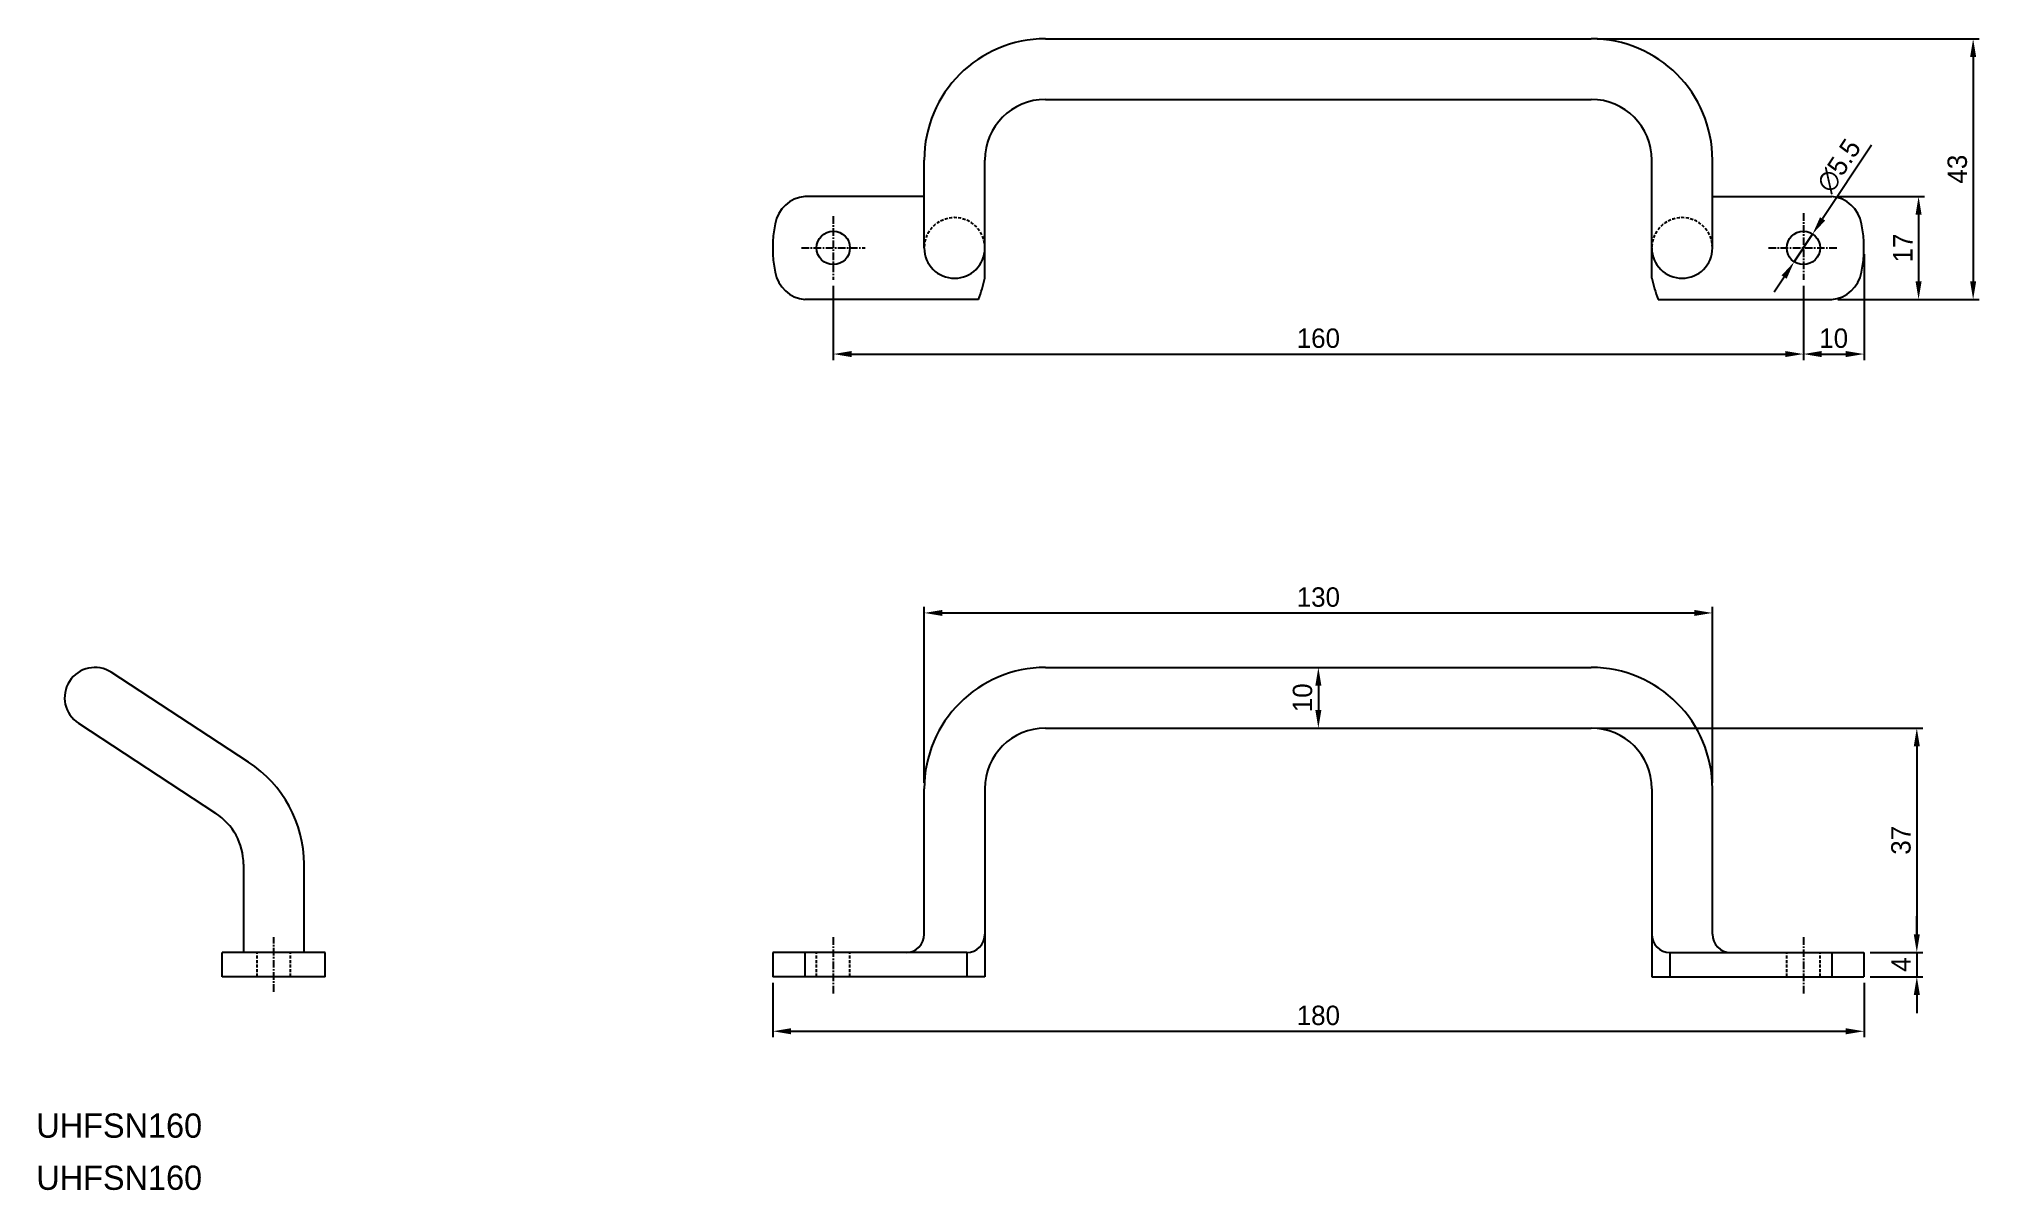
# Model space of a CAD drawing. Extents: x 0 to 320, y 0 to 190.
import ezdxf

# ---------------------------------------------------------------- set-up
doc = ezdxf.new("R2010")
doc.units = 0
doc.header["$MEASUREMENT"] = 0
doc.linetypes.add('CENTER', pattern=[2, 1.25, -0.25, 0.25, -0.25])
doc.linetypes.add('DASHED', pattern=[0.75, 0.5, -0.25])
doc.layers.get('0').update_dxf_attribs({"linetype": 'CONTINUOUS'})
doc.layers.get('DEFPOINTS').update_dxf_attribs({"linetype": 'CONTINUOUS'})
doc.layers.add('CENTER', color=1, linetype='CENTER')
doc.layers.add('SIZE', color=7, linetype='CONTINUOUS')
doc.dimstyles.new('MISUMI', dxfattribs={"dimtxt": 3.2, "dimasz": 3, "dimexe": 1, "dimexo": 1, "dimgap": 1, "dimtad": 1, "dimdec": 4, "dimdsep": 46, "dimtxsty": 'STANDARD', "dimcen": 0, "dimadec": 0, "dimazin": 0, "dimtfac": 0.6, "dimtdec": 4, "dimtix": 1, "dimtmove": 2, "dimatfit": 3, "dimfxl": 1, "dimtvp": 1, "dimtolj": 1, "dimarcsym": 0})

# ---------------------------------------------------------------- blocks, each defined once
blk = doc.blocks.new('*D13')
at = {"layer": 'DEFPOINTS', "color": 0, "linetype": 'Continuous'}
for p in [(121.46, 35.16), (301.46, 35.16), (301.46, 26.16)]:
    blk.add_point(p, dxfattribs=at)
at = {"layer": 'SIZE', "color": 0, "linetype": 'Continuous', "lineweight": -2}
for p, q in [((121.46, 34.16), (121.46, 25.16)), ((301.46, 34.16), (301.46, 25.16)), ((124.46, 26.16), (298.46, 26.16))]:
    blk.add_line(p, q, dxfattribs=at)
at = {"layer": 'SIZE', "color": 0, "linetype": 'Continuous'}
for points in [[(124.46, 26.66), (124.46, 25.66), (121.46, 26.16)], [(298.46, 26.66), (298.46, 25.66), (301.46, 26.16)]]:
    blk.add_solid(points, dxfattribs=at)
at = {"layer": 'SIZE', "color": 0, "linetype": 'Continuous', "insert": (211.46, 28.76), "char_height": 3.2, "attachment_point": 5}
blk.add_mtext('\\A1;180', dxfattribs=at)
blk = doc.blocks.new('*D14')
at = {"layer": 'DEFPOINTS', "color": 0, "linetype": 'Continuous'}
for p in [(276.46, 95.16), (146.46, 66.16), (276.46, 66.16)]:
    blk.add_point(p, dxfattribs=at)
at = {"layer": 'SIZE', "color": 0, "linetype": 'Continuous', "lineweight": -2}
for p, q in [((146.46, 67.16), (146.46, 96.16)), ((276.46, 67.16), (276.46, 96.16)), ((149.46, 95.16), (273.46, 95.16))]:
    blk.add_line(p, q, dxfattribs=at)
at = {"layer": 'SIZE', "color": 0, "linetype": 'Continuous'}
for points in [[(149.46, 95.66), (149.46, 94.66), (146.46, 95.16)], [(273.46, 95.66), (273.46, 94.66), (276.46, 95.16)]]:
    blk.add_solid(points, dxfattribs=at)
at = {"layer": 'SIZE', "color": 0, "linetype": 'Continuous', "insert": (211.46, 97.76), "char_height": 3.2, "attachment_point": 5}
blk.add_mtext('\\A1;130', dxfattribs=at)
blk = doc.blocks.new('*D15')
at = {"layer": 'DEFPOINTS', "color": 0, "linetype": 'Continuous'}
for p in [(186.46, 86.16), (211.46, 76.16), (211.46, 76.16)]:
    blk.add_point(p, dxfattribs=at)
at = {"layer": 'SIZE', "color": 0, "linetype": 'Continuous', "lineweight": -2}
for p, q in [((187.46, 86.16), (212.46, 86.16)), ((211.46, 83.16), (211.46, 79.16))]:
    blk.add_line(p, q, dxfattribs=at)
at = {"layer": 'SIZE', "color": 0, "linetype": 'Continuous'}
for points in [[(210.96, 83.16), (211.96, 83.16), (211.46, 86.16)], [(210.96, 79.16), (211.96, 79.16), (211.46, 76.16)]]:
    blk.add_solid(points, dxfattribs=at)
at = {"layer": 'SIZE', "color": 0, "linetype": 'Continuous', "insert": (208.86, 81.16), "char_height": 3.2, "attachment_point": 5, "rotation": 90}
blk.add_mtext('\\A1;10', dxfattribs=at)
blk = doc.blocks.new('*D16')
at = {"layer": 'DEFPOINTS', "color": 0, "linetype": 'Continuous'}
for p in [(256.46, 76.16), (301.46, 39.16), (310.17, 39.16)]:
    blk.add_point(p, dxfattribs=at)
at = {"layer": 'SIZE', "color": 0, "linetype": 'Continuous', "lineweight": -2}
for p, q in [((257.46, 76.16), (311.17, 76.16)), ((310.17, 73.16), (310.17, 42.16)), ((302.46, 39.16), (311.17, 39.16))]:
    blk.add_line(p, q, dxfattribs=at)
at = {"layer": 'SIZE', "color": 0, "linetype": 'Continuous'}
for points in [[(309.67, 73.16), (310.67, 73.16), (310.17, 76.16)], [(309.67, 42.16), (310.67, 42.16), (310.17, 39.16)]]:
    blk.add_solid(points, dxfattribs=at)
at = {"layer": 'SIZE', "color": 0, "linetype": 'Continuous', "insert": (307.57, 57.66), "char_height": 3.2, "attachment_point": 5, "rotation": 90}
blk.add_mtext('\\A1;37', dxfattribs=at)
blk = doc.blocks.new('*D17')
at = {"layer": 'DEFPOINTS', "color": 0, "linetype": 'Continuous'}
for p in [(301.46, 39.16), (301.46, 35.16), (310.17, 35.16)]:
    blk.add_point(p, dxfattribs=at)
at = {"layer": 'SIZE', "color": 0, "linetype": 'Continuous', "lineweight": -2}
for p, q in [((310.17, 42.16), (310.17, 45.16)), ((302.46, 39.16), (311.17, 39.16)), ((310.17, 39.16), (310.17, 35.16)), ((302.46, 35.16), (311.17, 35.16)), ((310.17, 32.16), (310.17, 29.16))]:
    blk.add_line(p, q, dxfattribs=at)
at = {"layer": 'SIZE', "color": 0, "linetype": 'Continuous'}
for points in [[(309.67, 42.16), (310.67, 42.16), (310.17, 39.16)], [(309.67, 32.16), (310.67, 32.16), (310.17, 35.16)]]:
    blk.add_solid(points, dxfattribs=at)
at = {"layer": 'SIZE', "color": 0, "linetype": 'Continuous', "insert": (307.57, 37.16), "char_height": 3.2, "attachment_point": 5, "rotation": 90}
blk.add_mtext('\\A1;4', dxfattribs=at)
blk = doc.blocks.new('*D18')
at = {"layer": 'DEFPOINTS', "color": 0, "linetype": 'Continuous'}
for p in [(131.46, 150.11), (291.46, 150.11), (291.46, 137.86)]:
    blk.add_point(p, dxfattribs=at)
at = {"layer": 'SIZE', "color": 0, "linetype": 'Continuous', "lineweight": -2}
for p, q in [((131.46, 149.11), (131.46, 136.86)), ((291.46, 149.11), (291.46, 136.86)), ((134.46, 137.86), (288.46, 137.86))]:
    blk.add_line(p, q, dxfattribs=at)
at = {"layer": 'SIZE', "color": 0, "linetype": 'Continuous'}
for points in [[(134.46, 138.36), (134.46, 137.36), (131.46, 137.86)], [(288.46, 138.36), (288.46, 137.36), (291.46, 137.86)]]:
    blk.add_solid(points, dxfattribs=at)
at = {"layer": 'SIZE', "color": 0, "linetype": 'Continuous', "insert": (211.46, 140.46), "char_height": 3.2, "attachment_point": 5}
blk.add_mtext('\\A1;160', dxfattribs=at)
blk = doc.blocks.new('*D19')
at = {"layer": 'DEFPOINTS', "color": 0, "linetype": 'Continuous'}
for p in [(296.15, 163.86), (296.15, 146.86), (310.46, 146.86)]:
    blk.add_point(p, dxfattribs=at)
at = {"layer": 'SIZE', "color": 0, "linetype": 'Continuous', "lineweight": -2}
for p, q in [((297.15, 163.86), (311.46, 163.86)), ((310.46, 160.86), (310.46, 149.86)), ((297.15, 146.86), (311.46, 146.86))]:
    blk.add_line(p, q, dxfattribs=at)
at = {"layer": 'SIZE', "color": 0, "linetype": 'Continuous'}
for points in [[(309.96, 160.86), (310.96, 160.86), (310.46, 163.86)], [(309.96, 149.86), (310.96, 149.86), (310.46, 146.86)]]:
    blk.add_solid(points, dxfattribs=at)
at = {"layer": 'SIZE', "color": 0, "linetype": 'Continuous', "insert": (307.86, 155.36), "char_height": 3.2, "attachment_point": 5, "rotation": 90}
blk.add_mtext('\\A1;17', dxfattribs=at)
blk = doc.blocks.new('*D20')
at = {"layer": 'DEFPOINTS', "color": 0, "linetype": 'Continuous'}
for p in [(256.46, 189.86), (296.15, 146.86), (319.46, 146.86)]:
    blk.add_point(p, dxfattribs=at)
at = {"layer": 'SIZE', "color": 0, "linetype": 'Continuous', "lineweight": -2}
for p, q in [((257.46, 189.86), (320.46, 189.86)), ((319.46, 186.86), (319.46, 149.86)), ((297.15, 146.86), (320.46, 146.86))]:
    blk.add_line(p, q, dxfattribs=at)
at = {"layer": 'SIZE', "color": 0, "linetype": 'Continuous'}
for points in [[(318.96, 186.86), (319.96, 186.86), (319.46, 189.86)], [(318.96, 149.86), (319.96, 149.86), (319.46, 146.86)]]:
    blk.add_solid(points, dxfattribs=at)
at = {"layer": 'SIZE', "color": 0, "linetype": 'Continuous', "insert": (316.86, 168.36), "char_height": 3.2, "attachment_point": 5, "rotation": 90}
blk.add_mtext('\\A1;43', dxfattribs=at)
blk = doc.blocks.new('*D21')
at = {"layer": 'DEFPOINTS', "color": 0, "linetype": 'Continuous'}
for p in [(301.46, 155.36), (291.46, 149.11), (301.46, 137.86)]:
    blk.add_point(p, dxfattribs=at)
at = {"layer": 'SIZE', "color": 0, "linetype": 'Continuous', "lineweight": -2}
for p, q in [((301.46, 154.36), (301.46, 136.86)), ((291.46, 148.11), (291.46, 136.86)), ((294.46, 137.86), (298.46, 137.86))]:
    blk.add_line(p, q, dxfattribs=at)
at = {"layer": 'SIZE', "color": 0, "linetype": 'Continuous'}
for points in [[(294.46, 138.36), (294.46, 137.36), (291.46, 137.86)], [(298.46, 138.36), (298.46, 137.36), (301.46, 137.86)]]:
    blk.add_solid(points, dxfattribs=at)
at = {"layer": 'SIZE', "color": 0, "linetype": 'Continuous', "insert": (296.46, 140.46), "char_height": 3.2, "attachment_point": 5}
blk.add_mtext('\\A1;10', dxfattribs=at)
blk = doc.blocks.new('*D22')
at = {"layer": 'DEFPOINTS', "color": 0, "linetype": 'Continuous'}
for p in [(292.97, 157.66), (289.94, 153.07)]:
    blk.add_point(p, dxfattribs=at)
at = {"layer": 'SIZE', "color": 0, "linetype": 'Continuous', "lineweight": -2}
for p, q in [((302.68, 172.34), (294.63, 160.16)), ((289.94, 153.07), (292.97, 157.66)), ((288.29, 150.57), (286.63, 148.06))]:
    blk.add_line(p, q, dxfattribs=at)
at = {"layer": 'SIZE', "color": 0, "linetype": 'Continuous'}
for points in [[(294.21, 160.43), (295.05, 159.88), (292.97, 157.66)], [(287.87, 150.84), (288.7, 150.29), (289.94, 153.07)]]:
    blk.add_solid(points, dxfattribs=at)
at = {"layer": 'SIZE', "color": 0, "linetype": 'Continuous', "insert": (297.32, 168.93), "char_height": 3.2, "attachment_point": 5, "rotation": 56.52}
blk.add_mtext('\\A1;∅5.5', dxfattribs=at)

msp = doc.modelspace()

# ---------------------------------------------------------------- linework, layer by layer
at = {"color": 7, "linetype": 'Continuous'}
for p, q in [((166.45769, 189.86261), (256.45769, 189.86261)), ((166.45769, 179.86261), (256.45769, 179.86261)), ((146.45769, 155.36261), (146.45769, 169.86261)), ((156.45769, 150.36261), (156.45769, 169.86261)), ((266.45769, 150.36261), (266.45769, 169.86261)), ((276.45769, 155.36261), (276.45769, 169.86261)), ((146.45769, 163.86261), (126.76075, 163.86261)), ((276.45769, 163.86261), (296.15463, 163.86261)), ((155.42308, 146.86261), (126.76075, 146.86261)), ((267.49231, 146.86261), (296.15463, 146.86261)), ((34.97963, 70.52597), (12.37325, 85.36716)), ((166.45769, 86.1602), (256.45769, 86.1602)), ((6.969, 76.95324), (29.57538, 62.11204)), ((166.45769, 76.1602), (256.45769, 76.1602)), ((146.45769, 42.1602), (146.45769, 66.1602)), ((156.45769, 66.1602), (156.45769, 35.1602)), ((266.45769, 66.1602), (266.45769, 35.1602)), ((276.45769, 42.1602), (276.45769, 66.1602)), ((34.17113, 53.69812), (34.17113, 39.1602)), ((44.17113, 39.1602), (44.17113, 53.69812)), ((47.67113, 39.1602), (30.67113, 39.1602)), ((30.67113, 35.1602), (30.67113, 39.1602)), ((47.67113, 35.1602), (47.67113, 39.1602)), ((121.45769, 39.1602), (121.45769, 35.1602)), ((153.45769, 39.1602), (121.45769, 39.1602)), ((126.76075, 39.1602), (126.76075, 35.1602)), ((153.45584, 39.1602), (153.45584, 35.1602)), ((269.45769, 39.1602), (301.45769, 39.1602)), ((269.45954, 39.1602), (269.45954, 35.1602)), ((296.15463, 39.1602), (296.15463, 35.1602)), ((301.45769, 39.1602), (301.45769, 35.1602)), ((47.67113, 35.1602), (30.67113, 35.1602)), ((156.45769, 35.1602), (121.45769, 35.1602)), ((266.45769, 35.1602), (301.45769, 35.1602))]:
    msp.add_line(p, q, dxfattribs=at)
at = {"color": 3, "linetype": 'DASHED'}
for p, q in [((36.42113, 35.1602), (36.42113, 39.1602)), ((41.92113, 35.1602), (41.92113, 39.1602)), ((128.70769, 35.1602), (128.70769, 39.1602)), ((134.20769, 35.1602), (134.20769, 39.1602)), ((288.70769, 35.1602), (288.70769, 39.1602)), ((294.20769, 35.1602), (294.20769, 39.1602))]:
    msp.add_line(p, q, dxfattribs=at)
at = {"color": 7, "linetype": 'Continuous'}
for centre in [(131.45769, 155.36261), (291.45769, 155.36261)]:
    msp.add_circle(centre, 2.75, dxfattribs=at)
for centre, radius, start, end in [((166.45769, 169.86261), 20, 90, 180), ((256.45769, 169.86261), 20, 0, 90), ((166.45769, 169.86261), 10, 90, 180), ((256.45769, 169.86261), 10, 0, 90), ((127.25014, 158.41316), 5.47138, 95.1317019, 170.0068927), ((295.66524, 158.41316), 5.47138, 9.9931073, 84.8682981), ((141.45769, 155.36261), 20, 168.463041, 191.536959), ((281.45769, 155.36261), 20, 348.463041, 11.536959), ((151.45769, 155.36261), 5, 180, 0), ((271.45769, 155.36261), 5, 180, 0), ((127.25014, 152.31205), 5.47138, 189.9931073, 264.8682981), ((295.66524, 152.31205), 5.47138, 275.1317019, 350.0068927), ((130.64125, 156.09113), 26.44437, 339.5751316, 347.4890896), ((292.27414, 156.09113), 26.44437, 192.5109104, 200.4248684), ((9.67113, 81.1602), 5, 57.287419, 237.287419), ((166.45769, 66.1602), 20, 90, 180), ((256.45769, 66.1602), 20, 0, 90), ((166.45769, 66.1602), 10, 90, 180), ((256.45769, 66.1602), 10, 0, 90), ((24.17113, 53.69812), 20, 0, 57.287419), ((24.17113, 53.69812), 10, 0, 57.287419), ((143.45769, 42.1602), 3, 270, 0), ((153.45769, 42.1602), 3, 270, 0), ((269.45769, 42.1602), 3, 180, 270), ((279.45769, 42.1602), 3, 180, 270)]:
    msp.add_arc(centre, radius, start, end, dxfattribs=at)
at = {"color": 3, "linetype": 'DASHED'}
for centre in [(151.45769, 155.36261), (271.45769, 155.36261)]:
    msp.add_arc(centre, 5, 0, 180, dxfattribs=at)
at = {"layer": 'CENTER', "color": 1, "linetype": 'CENTER'}
for p, q in [((131.45769, 160.61261), (131.45769, 150.11261)), ((291.45769, 161.11261), (291.45769, 150.11261)), ((126.20769, 155.36261), (136.70769, 155.36261)), ((285.70769, 155.36261), (297.20769, 155.36261)), ((39.17113, 32.6602), (39.17113, 41.6602)), ((131.45769, 41.6602), (131.45769, 32.1602)), ((291.45769, 41.6602), (291.45769, 32.1602))]:
    msp.add_line(p, q, dxfattribs=at)

# ---------------------------------------------------------------- texts
at = {"color": 7, "linetype": 'Continuous'}
for p in [(0, 8.59871), (0, 0)]:
    msp.add_text('UHFSN160', height=4, dxfattribs=at).set_placement(p)

# ---------------------------------------------------------------- dimensions: what is measured, and where the dimension line sits
at = {"layer": 'SIZE', "color": 7, "linetype": 'Continuous'}
for base, p1, p2, picture, middle in [((319.45769, 146.86261), (256.45769, 189.86261), (296.15463, 146.86261), '*D20', (316.85769, 168.36261)), ((310.45769, 146.86261), (296.15463, 163.86261), (296.15463, 146.86261), '*D19', (307.85769, 155.36261)), ((211.45769, 76.1602), (186.45769, 86.1602), (211.45769, 76.1602), '*D15', (208.85769, 81.1602)), ((310.17019, 39.1602), (256.45769, 76.1602), (301.45769, 39.1602), '*D16', (307.57019, 57.6602)), ((310.17019, 35.1602), (301.45769, 39.1602), (301.45769, 35.1602), '*D17', (307.57019, 37.1602))]:
    dim = msp.add_linear_dim(base=base, p1=p1, p2=p2, angle=90, dimstyle='MISUMI', dxfattribs=at)
    dim.commit()
    dim.dimension.update_dxf_attribs({"geometry": picture, "text_midpoint": middle})
dim = msp.add_diameter_dim_2p(p1=(289.94066, 153.06889), p2=(292.97472, 157.65632), dimstyle='MISUMI', dxfattribs=at)
dim.commit()
dim.dimension.update_dxf_attribs({"geometry": '*D22', "text_midpoint": (297.31554, 168.93273)})
for base, p1, p2, picture, middle in [((301.45769, 137.86261), (291.45769, 149.11261), (301.45769, 155.36261), '*D21', (296.45769, 140.46261)), ((291.45769, 137.86261), (131.45769, 150.11261), (291.45769, 150.11261), '*D18', (211.45769, 140.46261)), ((276.45769, 95.1602), (146.45769, 66.1602), (276.45769, 66.1602), '*D14', (211.45769, 97.7602)), ((301.45769, 26.1602), (121.45769, 35.1602), (301.45769, 35.1602), '*D13', (211.45769, 28.7602))]:
    dim = msp.add_linear_dim(base=base, p1=p1, p2=p2, dimstyle='MISUMI', dxfattribs=at)
    dim.commit()
    dim.dimension.update_dxf_attribs({"geometry": picture, "text_midpoint": middle})

doc.saveas('drawing.dxf')
